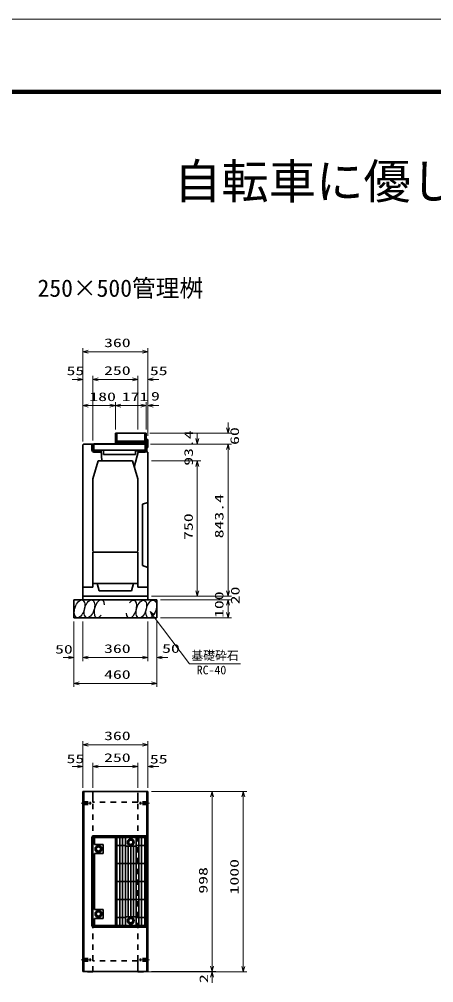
# Model space of a CAD drawing. Units: millimetres on the paper. Extents: x 0 to 841, y 0 to 594.
# Drawn here: x 259.2 to 374, y 327.1 to 594 of the extents above; entities that cross this region are included whole.
import ezdxf
from ezdxf.enums import TextEntityAlignment as Align

# ---------------------------------------------------------------- set-up
doc = ezdxf.new("R2010")
doc.units = ezdxf.units.MM
doc.linetypes.add('USER2', pattern=[18.5, 12, -1.5, 3.5, -1.5])
doc.linetypes.add('USER3', pattern=[3, 1.5, -1.5])
for name, color, linetype, lineweight in [('D-BMK（構造物基準線）', 2, 'USER2', 18), ('D-STR-DIM（寸法）', 7, 'Continuous', 13), ('D-STR-HTXT(基礎砕石-旗)', 7, 'Continuous', 13), ('D-STR-STRF(グリ)', 7, 'Continuous', 25), ('D-STR（構造物）', 1, 'Continuous', 35), ('D-TTL-LINE（区切線）', 7, 'Continuous', 18), ('D-TTL（外枠）', 2, 'Continuous', 140)]:
    doc.layers.add(name, color=color, linetype=linetype, lineweight=lineweight)
doc.layers.add('D-STR-TXT(文字)', color=7, linetype='Continuous')
doc.styles.add('ＭＳ ゴシック', font='')
doc.styles.get('ＭＳ ゴシック').set_extended_font_data('MS Gothic')

# ---------------------------------------------------------------- blocks, each defined once
blk = doc.blocks.new('_Open30')
at = {"color": 7, "linetype": 'Continuous', "lineweight": 13}
for p, q in [((-1, 0.2679), (0, 0)), ((0, 0), (-1, -0.2679)), ((0, 0), (-1, 0))]:
    blk.add_line(p, q, dxfattribs=at)

msp = doc.modelspace()

# ---------------------------------------------------------------- linework, layer by layer
at = {"layer": 'D-BMK（構造物基準線）'}
for p, q in [((276.336, 376.832), (279.185, 376.832)), ((295.26, 376.832), (292.41, 376.832)), ((276.336, 333.432), (279.185, 333.432)), ((295.26, 333.432), (292.41, 333.432))]:
    msp.add_line(p, q, dxfattribs=at)
at = {"layer": 'D-STR-DIM（寸法）'}
for p, q in [((276.798, 494.704), (276.798, 502.912)), ((278.298, 501.912), (293.298, 501.912)), ((294.798, 495.221), (294.798, 502.912)), ((275.298, 494.221), (273.798, 494.221)), ((276.798, 484.758), (276.798, 495.221)), ((279.548, 477.312), (279.548, 495.221)), ((279.548, 477.312), (279.548, 495.221)), ((281.048, 494.221), (282.548, 494.221)), ((281.048, 494.221), (290.548, 494.221)), ((290.548, 494.221), (289.048, 494.221)), ((292.048, 488.028), (292.048, 495.221)), ((292.048, 480.337), (292.048, 495.221)), ((294.798, 486.278), (294.798, 495.221)), ((296.298, 494.221), (297.798, 494.221)), ((276.798, 477.067), (276.798, 487.964)), ((278.298, 486.964), (284.298, 486.964)), ((285.798, 480.312), (285.798, 487.964)), ((285.798, 480.312), (285.798, 487.964)), ((287.298, 486.964), (292.848, 486.964)), ((292.848, 486.964), (291.348, 486.964)), ((294.348, 480.312), (294.348, 487.964)), ((294.348, 480.312), (294.348, 487.964)), ((294.798, 478.587), (294.798, 487.964)), ((296.298, 486.964), (297.798, 486.964)), ((317.001, 480.812), (317.001, 482.312)), ((295.348, 479.312), (318.001, 479.312)), ((308.503, 477.812), (308.503, 479.312)), ((295.548, 476.312), (318.001, 476.312)), ((295.548, 476.312), (309.503, 476.312)), ((296.548, 476.312), (318.001, 476.312)), ((317.001, 435.642), (317.001, 474.812)), ((317.001, 474.812), (317.001, 473.312)), ((295.798, 471.642), (309.503, 471.642)), ((295.798, 471.642), (309.503, 471.642)), ((308.503, 435.642), (308.503, 470.142)), ((308.503, 470.142), (308.503, 468.642)), ((317.001, 435.642), (317.001, 437.142)), ((295.798, 434.142), (318.001, 434.142)), ((295.798, 434.142), (309.503, 434.142)), ((295.798, 434.142), (318.001, 434.142)), ((298.298, 433.142), (318.001, 433.142)), ((298.298, 433.142), (318.001, 433.142)), ((317.001, 429.642), (317.001, 431.642)), ((317.001, 431.642), (317.001, 430.142)), ((274.298, 427.142), (274.298, 416.175)), ((276.798, 427.142), (276.798, 416.175)), ((294.798, 427.142), (294.798, 416.175)), ((297.298, 427.142), (297.298, 416.175)), ((298.298, 428.142), (318.001, 428.142)), ((274.298, 426.142), (274.298, 409.018)), ((276.798, 426.142), (276.798, 416.175)), ((294.798, 426.142), (294.798, 416.175)), ((297.298, 426.142), (297.298, 409.018)), ((272.798, 417.175), (271.298, 417.175)), ((278.298, 417.175), (279.798, 417.175)), ((278.298, 417.175), (293.298, 417.175)), ((293.298, 417.175), (291.798, 417.175)), ((298.798, 417.175), (300.298, 417.175)), ((275.798, 410.018), (295.798, 410.018)), ((276.798, 387.979), (276.798, 394.029)), ((278.298, 393.029), (293.298, 393.029)), ((294.798, 388.009), (294.798, 394.029)), ((276.798, 381.082), (276.798, 387.979)), ((279.548, 381.134), (279.548, 387.979)), ((279.548, 381.082), (279.548, 387.979)), ((292.048, 381.082), (292.048, 387.979)), ((292.048, 381.119), (292.048, 387.979)), ((294.798, 381.052), (294.798, 387.979)), ((275.298, 386.979), (273.798, 386.979)), ((281.048, 386.979), (282.548, 386.979)), ((281.048, 386.979), (290.548, 386.979)), ((290.548, 386.979), (289.048, 386.979)), ((296.298, 386.979), (297.798, 386.979)), ((295.798, 380.082), (313.587, 380.082)), ((313.587, 380.082), (322.227, 380.082)), ((312.587, 331.682), (312.587, 378.582)), ((321.227, 331.582), (321.227, 378.582)), ((312.587, 331.682), (312.587, 333.182)), ((294.548, 330.082), (313.587, 330.082)), ((295.798, 330.182), (313.587, 330.182)), ((295.798, 330.182), (313.587, 330.182)), ((311.149, 330.082), (322.227, 330.082)), ((312.587, 328.582), (312.587, 327.082))]:
    msp.add_line(p, q, dxfattribs=at)
at = {"layer": 'D-STR-HTXT(基礎砕石-旗)'}
msp.add_lwpolyline([(320.42, 415.445), (306.316, 415.445), (296.312, 428.771)], dxfattribs=at)
at = {"layer": 'D-STR-STRF(グリ)'}
for centre, major_axis in [((275.892, 430.666), (0.79, 2.421)), ((278.614, 430.666), (0.79, 2.421)), ((293.002, 430.585), (-0.771, -2.427)), ((295.723, 430.606), (-0.771, -2.427))]:
    msp.add_ellipse(centre, major_axis=major_axis, ratio=0.5139, dxfattribs=at)
for centre, major_axis in [((281.354, 430.666), (0.79, 2.421)), ((290.262, 430.563), (-0.771, -2.427))]:
    msp.add_ellipse(centre, major_axis=major_axis, ratio=0.5139, start_param=5.3575563, end_param=10.3750652, dxfattribs=at)
at = {"layer": 'D-STR（構造物）'}
for p, q in [((285.798, 479.312), (286.098, 479.312)), ((285.798, 476.387), (285.798, 479.312)), ((286.098, 479.312), (286.098, 476.387)), ((286.198, 477.137), (286.198, 479.337)), ((286.198, 479.337), (293.948, 479.337)), ((293.948, 479.337), (293.948, 477.137)), ((294.048, 479.312), (294.348, 479.312)), ((294.048, 474.637), (294.048, 479.312)), ((294.348, 479.312), (294.348, 476.387)), ((276.798, 476.067), (277.048, 476.312)), ((276.798, 476.067), (276.798, 433.142)), ((294.548, 476.312), (277.048, 476.312)), ((279.598, 476.312), (279.298, 476.312)), ((279.298, 476.312), (279.298, 474.662)), ((279.598, 474.712), (279.598, 476.312)), ((294.348, 476.387), (279.803, 476.387)), ((279.803, 476.387), (279.803, 474.637)), ((286.098, 476.687), (294.048, 476.687)), ((293.948, 477.137), (286.198, 477.137)), ((286.348, 477.137), (286.348, 476.687)), ((293.798, 476.687), (293.798, 477.137)), ((294.548, 476.312), (294.048, 476.312)), ((294.248, 476.312), (294.248, 474.662)), ((294.348, 477.587), (294.798, 477.587)), ((294.573, 476.637), (294.348, 476.637)), ((294.548, 474.112), (294.548, 476.312)), ((294.573, 477.587), (294.573, 475.387)), ((294.798, 475.387), (294.573, 475.387)), ((294.798, 477.587), (294.798, 475.387)), ((279.803, 474.637), (294.048, 474.637)), ((281.798, 474.112), (279.848, 474.112)), ((279.898, 474.412), (281.848, 474.412)), ((281.798, 474.412), (281.798, 474.112)), ((281.848, 474.412), (282.048, 471.642)), ((282.048, 471.642), (281.848, 474.412)), ((282.478, 474.637), (282.478, 473.387)), ((282.478, 473.387), (291.373, 473.387)), ((292.248, 474.412), (291.054, 469.956)), ((291.373, 473.387), (291.373, 474.637)), ((291.623, 474.637), (291.623, 474.412)), ((291.623, 474.412), (294, 474.412)), ((292.298, 474.112), (292.298, 474.412)), ((294, 474.112), (292.298, 474.112)), ((293.823, 474.412), (293.823, 474.637)), ((294.548, 474.112), (294.798, 474.112)), ((294.798, 474.112), (294.798, 433.142)), ((279.548, 466.642), (281.048, 471.642)), ((290.548, 471.642), (281.048, 471.642)), ((292.048, 466.642), (290.548, 471.642)), ((279.548, 466.642), (279.548, 446.642)), ((292.048, 466.642), (292.048, 446.642)), ((293.298, 459.642), (294.798, 460.142)), ((293.298, 459.642), (293.298, 442.642)), ((279.598, 446.392), (291.998, 446.392)), ((279.598, 446.392), (279.598, 436.642)), ((291.998, 446.392), (291.998, 436.642)), ((293.298, 442.642), (294.798, 442.142)), ((276.798, 436.642), (279.598, 436.642)), ((291.998, 437.642), (279.598, 437.642)), ((281.298, 435.642), (280.798, 437.642)), ((290.298, 435.642), (281.298, 435.642)), ((290.298, 435.642), (290.798, 437.642)), ((291.998, 436.642), (294.798, 436.642)), ((274.298, 433.142), (297.298, 433.142)), ((274.298, 433.142), (274.298, 428.142)), ((276.798, 434.142), (294.798, 434.142)), ((297.298, 433.142), (297.298, 428.142)), ((274.298, 428.142), (297.298, 428.142)), ((276.798, 330.182), (276.798, 380.082)), ((294.798, 380.082), (276.798, 380.082)), ((277.048, 330.182), (277.048, 380.082)), ((279.598, 380.082), (279.598, 377.082)), ((294.548, 367.807), (294.548, 380.082)), ((294.798, 330.182), (294.798, 380.082)), ((279.298, 367.507), (279.298, 342.757)), ((279.298, 367.507), (285.798, 367.507)), ((279.448, 367.507), (279.448, 367.807)), ((279.448, 367.807), (294.798, 367.807)), ((279.598, 342.757), (279.598, 367.507)), ((280.028, 367.307), (280.028, 365.382)), ((280.028, 367.307), (285.798, 367.307)), ((285.798, 367.807), (285.798, 342.457)), ((294.048, 367.507), (286.098, 367.507)), ((286.098, 367.507), (286.098, 342.757)), ((293.948, 367.307), (286.198, 367.307)), ((286.198, 367.307), (286.198, 342.957)), ((287.073, 367.307), (287.073, 342.957)), ((287.823, 342.957), (287.823, 367.307)), ((288.573, 367.307), (288.573, 342.957)), ((289.38, 365.982), (289.726, 366.582)), ((289.726, 365.382), (289.38, 365.982)), ((289.726, 366.582), (290.419, 366.582)), ((290.419, 366.582), (290.766, 365.982)), ((290.766, 365.982), (290.419, 365.382)), ((291.573, 367.307), (291.573, 342.957)), ((292.323, 342.957), (292.323, 367.307)), ((294.048, 367.507), (292.448, 367.507)), ((293.073, 367.307), (293.073, 342.957)), ((293.948, 367.307), (293.948, 342.957)), ((294.048, 367.507), (294.048, 342.757)), ((294.348, 367.807), (294.348, 342.457)), ((294.598, 367.807), (294.598, 342.457)), ((280.028, 365.382), (282.428, 365.382)), ((280.43, 364.132), (280.777, 364.732)), ((280.777, 363.532), (280.43, 364.132)), ((280.777, 364.732), (281.469, 364.732)), ((281.469, 363.532), (280.777, 363.532)), ((281.469, 364.732), (281.816, 364.132)), ((281.816, 364.132), (281.469, 363.532)), ((282.428, 365.382), (282.428, 362.882)), ((288.573, 365.132), (286.198, 365.132)), ((288.573, 364.882), (291.573, 364.882)), ((289.323, 345.382), (289.323, 364.882)), ((290.419, 365.382), (289.726, 365.382)), ((290.073, 364.882), (290.073, 345.382)), ((290.823, 345.382), (290.823, 364.882)), ((291.573, 365.132), (293.948, 365.132)), ((282.428, 362.882), (280.028, 362.882)), ((280.028, 362.882), (280.028, 347.382)), ((293.948, 360.132), (286.198, 360.132)), ((286.198, 355.132), (293.948, 355.132)), ((293.948, 350.132), (286.348, 350.132)), ((280.028, 347.382), (282.428, 347.382)), ((282.428, 347.382), (282.428, 344.882)), ((280.028, 344.882), (280.028, 342.957)), ((282.428, 344.882), (280.028, 344.882)), ((280.777, 346.732), (280.43, 346.132)), ((280.43, 346.132), (280.777, 345.532)), ((281.469, 346.732), (280.777, 346.732)), ((280.777, 345.532), (281.469, 345.532)), ((281.816, 346.132), (281.469, 346.732)), ((281.469, 345.532), (281.816, 346.132)), ((286.198, 345.132), (288.573, 345.132)), ((291.573, 345.382), (288.573, 345.382)), ((289.726, 344.882), (289.38, 344.282)), ((290.419, 344.882), (289.726, 344.882)), ((290.766, 344.282), (290.419, 344.882)), ((293.948, 345.132), (291.573, 345.132)), ((279.298, 342.757), (285.798, 342.757)), ((279.448, 342.457), (279.448, 342.757)), ((294.798, 342.457), (279.448, 342.457)), ((280.028, 342.957), (285.798, 342.957)), ((286.098, 342.757), (294.048, 342.757)), ((293.948, 342.957), (286.198, 342.957)), ((289.38, 344.282), (289.726, 343.682)), ((289.726, 343.682), (290.419, 343.682)), ((290.419, 343.682), (290.766, 344.282)), ((294.548, 330.182), (294.548, 342.457)), ((294.798, 330.182), (276.798, 330.182)), ((278.048, 330.082), (277.948, 330.182)), ((279.548, 330.082), (278.048, 330.082)), ((279.548, 330.082), (279.648, 330.182)), ((292.048, 330.082), (291.948, 330.182)), ((292.048, 330.082), (293.548, 330.082)), ((293.548, 330.082), (293.648, 330.182))]:
    msp.add_line(p, q, dxfattribs=at)
at = {"layer": 'D-STR（構造物）', "linetype": 'USER3'}
for p, q in [((279.548, 330.182), (279.548, 380.082)), ((291.998, 377.082), (291.998, 380.082)), ((292.048, 330.182), (292.048, 380.082)), ((276.798, 377.182), (278.798, 377.182)), ((276.798, 376.482), (278.798, 376.482)), ((278.798, 376.482), (278.798, 377.182)), ((291.998, 377.082), (279.598, 377.082)), ((294.798, 377.182), (292.798, 377.182)), ((292.798, 376.482), (292.798, 377.182)), ((294.798, 376.482), (292.798, 376.482)), ((276.798, 333.782), (278.798, 333.782)), ((278.798, 333.782), (278.798, 333.082)), ((294.798, 333.782), (292.798, 333.782)), ((292.798, 333.782), (292.798, 333.082)), ((276.798, 333.082), (278.798, 333.082)), ((279.598, 330.182), (279.598, 333.182)), ((291.998, 333.182), (279.598, 333.182)), ((291.998, 333.182), (291.998, 330.182)), ((294.798, 333.082), (292.798, 333.082))]:
    msp.add_line(p, q, dxfattribs=at)
at = {"layer": 'D-STR（構造物）'}
for centre, radius in [((290.073, 365.982), 0.95), ((290.073, 365.982), 0.6), ((281.123, 364.132), 0.95), ((281.123, 364.132), 0.6), ((281.123, 346.132), 0.95), ((281.123, 346.132), 0.6), ((290.073, 344.282), 0.95), ((290.073, 344.282), 0.6)]:
    msp.add_circle(centre, radius, dxfattribs=at)
for centre, radius, start, end in [((279.848, 474.662), 0.55, 180, 270), ((279.898, 474.712), 0.3, 180, 270), ((293.998, 474.662), 0.25, 270.54291, 359.99995), ((293.998, 474.662), 0.55, 270.2415, 359.99994)]:
    msp.add_arc(centre, radius, start, end, dxfattribs=at)
at = {"layer": 'D-TTL-LINE（区切線）'}
msp.add_line((841, 594), (0, 594), dxfattribs=at)
at = {"layer": 'D-TTL（外枠）'}
msp.add_line((820.9, 573.9), (20.1, 573.9), dxfattribs=at)

# ---------------------------------------------------------------- block references
at = {"layer": 'D-STR-DIM（寸法）', "xscale": 1.5, "yscale": 1.5}
for p, rotation in [((276.798, 501.912), 180), ((279.548, 494.221), 180), ((279.548, 494.221), 180), ((294.798, 494.221), 180), ((276.798, 486.964), 180), ((285.798, 486.964), 180), ((294.798, 486.964), 180), ((317.001, 479.312), 270), ((308.503, 476.312), 270), ((317.001, 476.312), 90), ((317.001, 476.312), 90), ((308.503, 471.642), 90), ((308.503, 471.642), 90), ((308.503, 434.142), 270), ((317.001, 434.142), 270), ((317.001, 434.142), 270), ((317.001, 433.142), 90), ((317.001, 433.142), 90), ((317.001, 428.142), 270), ((276.798, 417.175), 180), ((276.798, 417.175), 180), ((297.298, 417.175), 180), ((274.298, 410.018), 180), ((276.798, 393.029), 180), ((279.548, 386.979), 180), ((279.548, 386.979), 180), ((294.798, 386.979), 180), ((312.587, 380.082), 90), ((321.227, 380.082), 90), ((312.587, 330.182), 270), ((312.587, 330.182), 270), ((321.227, 330.082), 270), ((312.587, 330.082), 90)]:
    msp.add_blockref('_Open30', p, dxfattribs=dict(at, rotation=rotation))
for p in [(294.798, 501.912), (276.798, 494.221), (292.048, 494.221), (292.048, 494.221), (285.798, 486.964), (294.348, 486.964), (294.348, 486.964), (274.298, 417.175), (294.798, 417.175), (294.798, 417.175), (297.298, 410.018), (294.798, 393.029), (276.798, 386.979), (292.048, 386.979), (292.048, 386.979)]:
    msp.add_blockref('_Open30', p, dxfattribs=at)
at = {"layer": 'D-STR-HTXT(基礎砕石-旗)', "xscale": 1.5, "yscale": 1.5, "rotation": 126.89552}
msp.add_blockref('_Open30', (295.411, 429.971), dxfattribs=at)

# ---------------------------------------------------------------- texts
at = {"layer": 'D-STR-DIM（寸法）', "style": 'ＭＳ ゴシック', "width": 1.5}
for s, p in [('360', (282.673, 502.449)), ('55', (272.279, 494.682)), ('250', (282.673, 494.759)), ('55', (295.363, 494.682)), ('180', (278.59, 487.502)), ('171', (287.573, 487.502)), ('9', (295.67, 487.645)), ('50', (269.1, 417.542)), ('360', (282.673, 417.713)), ('50', (298.75, 417.75)), ('460', (282.673, 410.555)), ('360', (282.673, 393.567)), ('55', (272.279, 387.197)), ('250', (282.673, 387.516)), ('55', (295.363, 387.103))]:
    msp.add_text(s, height=2.405, dxfattribs=at).set_placement(p, align=Align.BOTTOM_LEFT)
for s, p in [('60', (320.763, 476.082)), ('93.4', (308.011, 470.309)), ('843.4', (316.463, 450.193)), ('750', (307.965, 449.767)), ('100', (316.463, 428.142)), ('20', (320.915, 431.924)), ('1000', (320.689, 351.541)), ('998', (312.049, 351.757)), ('2', (312.224, 326.994))]:
    msp.add_text(s, height=2.405, rotation=90, dxfattribs=at).set_placement(p, align=Align.BOTTOM_LEFT)
at = {"layer": 'D-STR-HTXT(基礎砕石-旗)', "style": 'ＭＳ ゴシック'}
for s, p in [('基礎砕石', (306.851, 415.782)), ('RC-40', (308.339, 411.796))]:
    msp.add_text(s, height=2.405, dxfattribs=at).set_placement(p, align=Align.BOTTOM_LEFT)
at = {"layer": 'D-STR-TXT(文字)', "style": 'ＭＳ ゴシック'}
for s, height, p in [('自転車に優しい側溝 可変ﾀｲﾌﾟ 標準図', 9.621, (302.027, 541.419)), ('250×500管理桝', 4.811, (264.234, 515.671))]:
    msp.add_text(s, height=height, dxfattribs=at).set_placement(p, align=Align.BOTTOM_LEFT)

doc.saveas('drawing.dxf')
